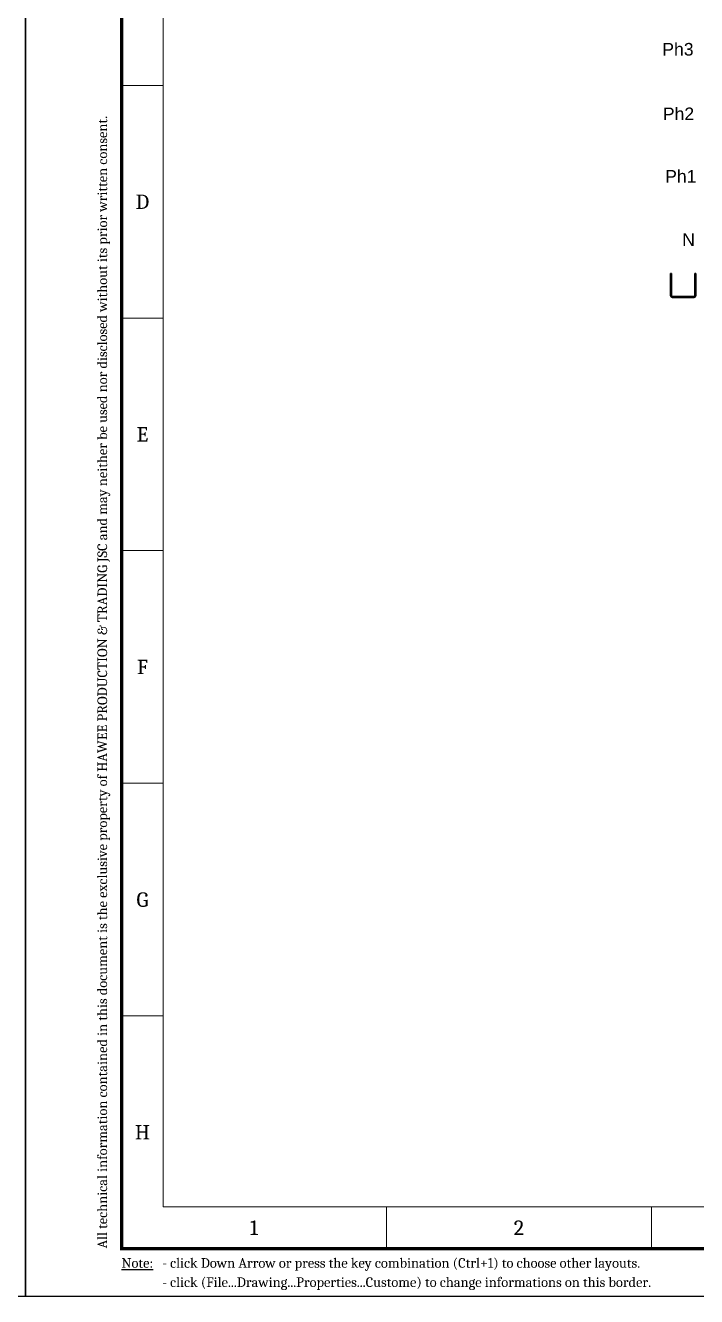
# Model space of a CAD drawing. Header units: millimetres. Extents: x -116965 to 323937, y 291661 to 566926.
# Drawn here: x -21087 to -19756, y 300387 to 302908 of the extents above; entities that cross this region are included whole.
import ezdxf
from ezdxf.enums import TextEntityAlignment as Align

# ---------------------------------------------------------------- set-up
doc = ezdxf.new("R2010")
doc.units = ezdxf.units.MM
doc.layers.get('0').update_dxf_attribs({"lineweight": 18})
doc.layers.add('Symbols(Schneider)', color=7, linetype='Continuous', lineweight=18)
doc.layers.add('Visible Edges(Schneider)', color=7, linetype='Continuous', lineweight=35)
doc.styles.add('hwBorder', font='Cambria.ttf')
doc.styles.add('schneder_1', font='micross.ttf')

# ---------------------------------------------------------------- blocks, each defined once
blk = doc.blocks.new('*U1980')
at = {"color": 5}
for p, q in [((10, 126.01), (14.34, 126.01)), ((10, 101.81), (14.34, 101.81)), ((10, 77.61), (14.34, 77.61)), ((10, 53.41), (14.34, 53.41)), ((10, 29.2), (14.34, 29.2)), ((37.57, 5), (37.57, 9.34)), ((65.14, 5), (65.14, 9.34))]:
    blk.add_line(p, q, dxfattribs=at)
at = {"color": 5, "const_width": 0.35}
blk.add_lwpolyline([(10, 198.62), (285.68, 198.62), (285.68, 5), (10, 5)], close=True, dxfattribs=at)
at = {"color": 5}
blk.add_lwpolyline([(14.34, 194.28), (281.34, 194.28), (281.34, 9.34), (14.34, 9.34)], close=True, dxfattribs=at)
at = {"layer": 'Defpoints', "color": 4}
blk.add_lwpolyline([(0, 203.62), (290.68, 203.62), (290.68, 0), (0, 0)], close=True, dxfattribs=at)
at = {"color": 253, "style": 'hwBorder'}
blk.add_text('All technical information contained in this document is the exclusive property of HAWEE PRODUCTION & TRADING JSC and may neither be used nor disclosed without its prior written consent. ', height=1, rotation=90, dxfattribs=at).set_placement((8, 5), align=Align.MIDDLE_LEFT)
for s, p in [('D', (12.17, 113.91)), ('E', (12.17, 89.71)), ('F', (12.17, 65.51)), ('G', (12.17, 41.3)), ('H', (12.17, 17.1)), ('1', (23.78, 7.17)), ('2', (51.35, 7.17))]:
    blk.add_text(s, height=1.5, dxfattribs=at).set_placement(p, align=Align.MIDDLE_CENTER)
at = {"color": 6, "style": 'hwBorder', "flags": 8}
for tag, p in [("DWG'SNAME", (266.34, 59)), ("DWG'SCODE2", (266.34, 51.05))]:
    blk.add_attdef(tag, text='', height=1.5, dxfattribs=at).set_placement(p, align=Align.MIDDLE_CENTER)
at = {"color": 253, "style": 'hwBorder', "flags": 8}
for tag, p in [('REV_0', (253.34, 43.79)), ('REV_MODIFY0', (264.34, 44.1)), ('REV_DATE0', (277.34, 44.1)), ('REV_MODIFY1', (264.34, 40.79)), ('REV_DATE1', (277.34, 40.79)), ('REV_1', (253.34, 40.48)), ('REV_2', (253.34, 37.17)), ('REV_MODIFY2', (264.34, 37.48)), ('REV_DATE2', (277.34, 37.48)), ('REV_MODIFY3', (264.34, 34.17)), ('REV_DATE3', (277.34, 34.17)), ('REV_3', (253.34, 33.86)), ('REV_4', (253.34, 30.55)), ('REV_MODIFY4', (264.34, 30.86)), ('REV_DATE4', (277.34, 30.86))]:
    blk.add_attdef(tag, text='', height=1, dxfattribs=at).set_placement(p, align=Align.MIDDLE_CENTER)
at = {"color": 6, "style": 'hwBorder', "flags": 8}
for tag, p in [('TOLERANCE', (261.54, 27.22)), ('PAGE', (259.34, 15.3))]:
    blk.add_attdef(tag, text='', height=1.5, dxfattribs=at).set_placement(p, align=Align.MIDDLE_LEFT)
at = {"layer": 'Defpoints', "color": 253, "style": 'hwBorder'}
for s, p in [('%%UNote:', (10, 3.5)), ('- click Down Arrow or press the key combination (Ctrl+1) to choose other layouts.', (14.23, 3.5)), ('- click (File...Drawing...Properties...Custome) to change informations on this border.', (14.23, 1.5))]:
    blk.add_text(s, height=1, dxfattribs=at).set_placement(p, align=Align.MIDDLE_LEFT)

msp = doc.modelspace()

# ---------------------------------------------------------------- linework, layer by layer
at = {"layer": 'Visible Edges(Schneider)'}
for p, q in [((-19807.298825, 302415.815878), (-19805.298825, 302415.815878)), ((-19807.298825, 302372.315878), (-19807.298825, 302415.815878)), ((-19805.298825, 302415.815878), (-19805.298825, 302372.315878)), ((-19759.298825, 302415.815878), (-19757.298825, 302415.815878)), ((-19759.298825, 302372.315878), (-19759.298825, 302415.815878)), ((-19757.298825, 302415.815878), (-19757.298825, 302372.315878)), ((-19803.298825, 302370.315878), (-19761.298825, 302370.315878)), ((-19761.298825, 302368.315878), (-19803.298825, 302368.315878))]:
    msp.add_line(p, q, dxfattribs=at)
for centre, radius, start, end in [((-19803.298825, 302372.315878), 4, 180, 270), ((-19803.298825, 302372.315878), 2, 180, 270), ((-19761.298825, 302372.315878), 4, 270, 0), ((-19761.298825, 302372.315878), 2, 270, 0)]:
    msp.add_arc(centre, radius, start, end, dxfattribs=at)

# ---------------------------------------------------------------- block references
at = {"ltscale": 5, "xscale": 19.06208696931636, "yscale": 19.06208696931636, "zscale": 19.06208696931636}
for p in [(-26628.011571, 300386.757971), (-21087.064427, 300386.757971)]:
    msp.add_blockref('*U1980', p, dxfattribs=at)

# ---------------------------------------------------------------- texts
at = {"layer": 'Symbols(Schneider)', "color": 7, "char_height": 25, "attachment_point": 5, "style": 'schneder_1'}
for s, insert, width in [('{\\fMicrosoft Sans Serif|b0|i0;\\H25.0000;Ph3}', (-19792.781623, 302860.347259), 62.14285493), ('{\\fMicrosoft Sans Serif|b0|i0;\\H25.0000;Ph2}', (-19791.702361, 302732.454686), 62.14285493), ('{\\fMicrosoft Sans Serif|b0|i0;\\H25.0000;Ph1}', (-19787.102899, 302608.531598), 62.14285493), ('{\\fMicrosoft Sans Serif|b0|i0;\\H25.0000;N}', (-19771.624085, 302482.94619), 25.21235347)]:
    msp.add_mtext(s, dxfattribs=dict(at, insert=insert, width=width))

doc.saveas('drawing.dxf')
